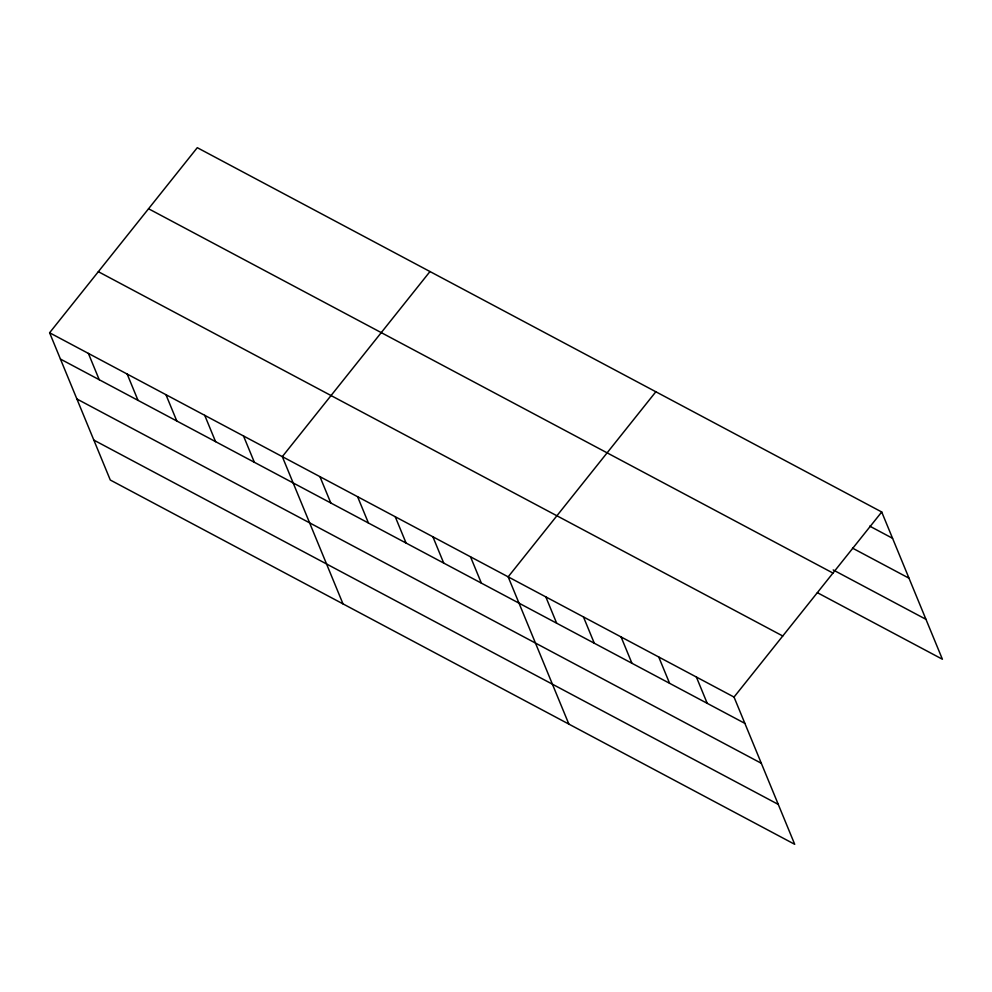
<?xml version="1.0" encoding="UTF-8"?>
<svg xmlns="http://www.w3.org/2000/svg" width="992" height="992" viewBox="0 0 992 992"><rect width="100%" height="100%" fill="white"/><g stroke="black" fill="none" stroke-linecap="round" stroke-linejoin="round"><path stroke-width="1.49" d="M49.6 332.766L734.03 697.066L794.716 844.316L110.286 480.016L49.6 332.766L197.284 147.684L881.714 511.984L942.4 659.234L817.371 592.683M429.982 271.548L282.311 456.63L342.996 603.88M655.848 391.766L508.164 576.848L568.862 724.098M734.03 697.066L881.714 511.984M869.699 526.12L892.552 538.296M852.537 548.142L909.007 578.2M833.181 569.941L925.945 619.318M148.552 208.754L832.97 573.066M98.332 271.684L782.762 635.996M60.438 359.067L744.868 723.379M76.892 398.982L761.323 763.282M93.843 440.101L778.274 804.413M696.384 677.04L707.222 703.34M658.738 657.002L669.588 683.302M621.091 636.963L631.941 663.264M583.457 616.925L594.295 643.225M545.811 596.886L556.648 623.187M470.518 556.81L481.368 583.122M432.884 536.771L443.722 563.084M395.238 516.745L406.075 543.046M357.591 496.707L368.429 523.007M319.945 476.668L330.795 502.969M243.524 435.984L254.361 462.297M204.736 415.338L215.574 441.651M165.949 394.692L176.799 421.005M127.174 374.058L138.012 400.359M88.387 353.412L99.225 379.713"/></g></svg>
